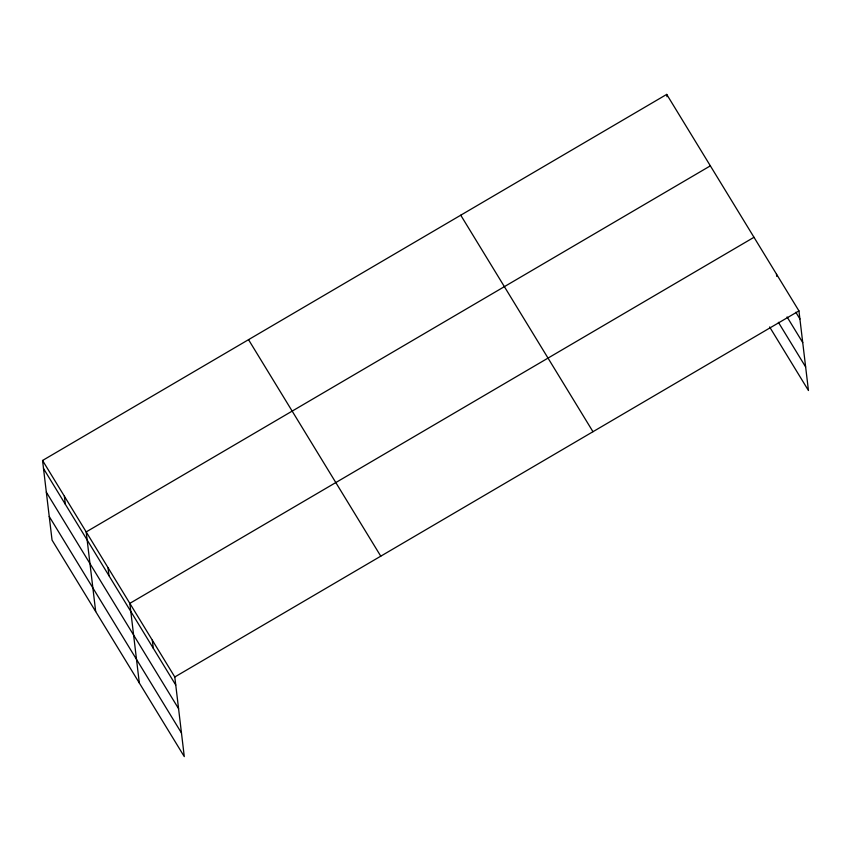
<?xml version="1.0" encoding="UTF-8"?>
<svg xmlns="http://www.w3.org/2000/svg" width="851" height="851" viewBox="0 0 851 851"><rect width="100%" height="100%" fill="white"/><g stroke="black" fill="none" stroke-linecap="round" stroke-linejoin="round"><path stroke-width="1.28" d="M42.55 460.476L174.795 676.981L184.284 756.603L52.049 540.098L42.55 460.476L666.716 94.397L798.951 310.902L808.45 390.524L769.623 326.954M710.351 165.849L86.185 531.918L95.684 611.539M753.997 237.291L129.831 603.37L139.319 682.991M174.795 676.981L798.951 310.902M795.834 312.274L799.919 318.976M787.069 316.934L802.738 342.581M778.388 322.306L805.631 366.919M460.742 215.197L592.977 431.712M248.524 339.666L380.769 556.171M43.507 468.539L175.753 685.044M46.326 492.155L178.572 708.66M49.23 516.483L181.476 732.988M776.474 274.096L776.75 276.405M666.716 94.397L666.993 96.706M152.308 640.175L153.276 648.239M108.013 567.638L108.971 575.712M64.368 496.197L65.336 504.26"/></g></svg>
